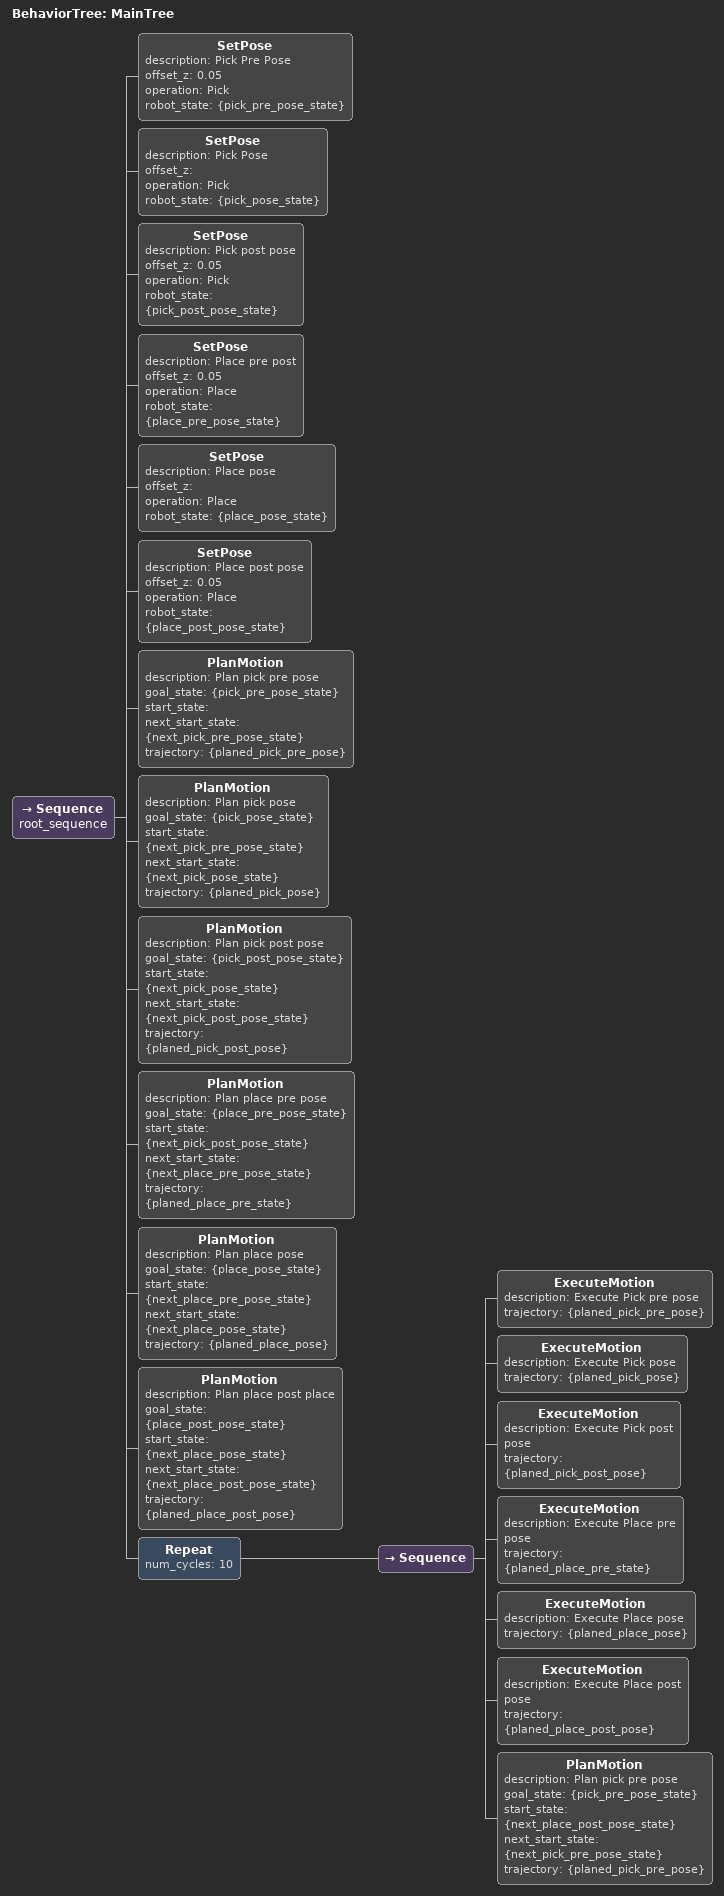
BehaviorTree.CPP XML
<?xml version="1.0" encoding="UTF-8"?>
<root BTCPP_format="4">
  <BehaviorTree ID="MainTree">
    <Sequence name="root_sequence">
      <SetPose description="Pick Pre Pose"
               offset_z="0.05"
               operation="Pick"
               robot_state="{pick_pre_pose_state}"/>
      <SetPose description="Pick Pose"
               offset_z=""
               operation="Pick"
               robot_state="{pick_pose_state}"/>
      <SetPose description="Pick post pose"
               offset_z="0.05"
               operation="Pick"
               robot_state="{pick_post_pose_state}"/>
      <SetPose description="Place pre post"
               offset_z="0.05"
               operation="Place"
               robot_state="{place_pre_pose_state}"/>
      <SetPose description="Place pose"
               offset_z=""
               operation="Place"
               robot_state="{place_pose_state}"/>
      <SetPose description="Place post pose"
               offset_z="0.05"
               operation="Place"
               robot_state="{place_post_pose_state}"/>
      <PlanMotion description="Plan pick pre pose"
                  goal_state="{pick_pre_pose_state}"
                  start_state=""
                  next_start_state="{next_pick_pre_pose_state}"
                  trajectory="{planed_pick_pre_pose}"/>
      <PlanMotion description="Plan pick pose"
                  goal_state="{pick_pose_state}"
                  start_state="{next_pick_pre_pose_state}"
                  next_start_state="{next_pick_pose_state}"
                  trajectory="{planed_pick_pose}"/>
      <PlanMotion description="Plan pick post pose"
                  goal_state="{pick_post_pose_state}"
                  start_state="{next_pick_pose_state}"
                  next_start_state="{next_pick_post_pose_state}"
                  trajectory="{planed_pick_post_pose}"/>
      <PlanMotion description="Plan place pre pose"
                  goal_state="{place_pre_pose_state}"
                  start_state="{next_pick_post_pose_state}"
                  next_start_state="{next_place_pre_pose_state}"
                  trajectory="{planed_place_pre_state}"/>
      <PlanMotion description="Plan place pose"
                  goal_state="{place_pose_state}"
                  start_state="{next_place_pre_pose_state}"
                  next_start_state="{next_place_pose_state}"
                  trajectory="{planed_place_pose}"/>
      <PlanMotion description="Plan place post place"
                  goal_state="{place_post_pose_state}"
                  start_state="{next_place_pose_state}"
                  next_start_state="{next_place_post_pose_state}"
                  trajectory="{planed_place_post_pose}"/>
      <Repeat num_cycles="10">
        <Sequence>
          <ExecuteMotion description="Execute Pick pre pose"
                         trajectory="{planed_pick_pre_pose}"/>
          <ExecuteMotion description="Execute Pick pose"
                         trajectory="{planed_pick_pose}"/>
          <ExecuteMotion description="Execute Pick post pose"
                         trajectory="{planed_pick_post_pose}"/>
          <ExecuteMotion description="Execute Place pre pose"
                         trajectory="{planed_place_pre_state}"/>
          <ExecuteMotion description="Execute Place pose"
                         trajectory="{planed_place_pose}"/>
          <ExecuteMotion description="Execute Place post pose"
                         trajectory="{planed_place_post_pose}"/>
          <PlanMotion description="Plan pick pre pose"
                      goal_state="{pick_pre_pose_state}"
                      start_state="{next_place_post_pose_state}"
                      next_start_state="{next_pick_pre_pose_state}"
                      trajectory="{planed_pick_pre_pose}"/>
        </Sequence>
      </Repeat>
    </Sequence>
  </BehaviorTree>

</root>
